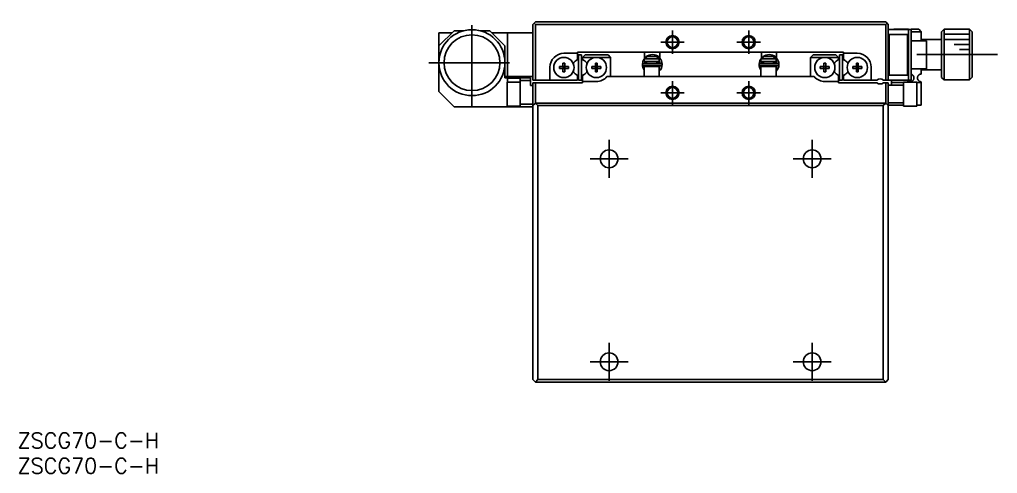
# Model space of a CAD drawing. Extents: x 0 to 388, y -8 to 269.
# Drawn here: x 0.4 to 193, y -8 to 81.4 of the extents above; entities that cross this region are included whole.
import ezdxf

# ---------------------------------------------------------------- set-up
doc = ezdxf.new("R2010")
doc.units = 0
doc.header["$LTSCALE"] = 0.5
doc.linetypes.add('CENTER', pattern=[50.8, 31.75, -6.35, 6.35, -6.35])
for name, color, linetype in [('MSM_CENTER', 1, 'CENTER'), ('MSM_CONTINUOUS', 7, 'CONTINUOUS'), ('MSM_NARROW', 5, 'CONTINUOUS'), ('MSM_PART_NUMBER', 7, 'CONTINUOUS')]:
    doc.layers.add(name, color=color, linetype=linetype)
doc.styles.get("Standard").update_dxf_attribs({"font": 'txt.shx', "height": 1, "bigfont": 'bigfont.shx'})

# ---------------------------------------------------------------- blocks, each defined once
blk = doc.blocks.new('*U2')
at = {"layer": 'MSM_PART_NUMBER'}
blk.add_text('ZSCG70-C-H', height=3, dxfattribs=at).set_placement((0, -3))
blk = doc.blocks.new('*U3')
at = {"layer": 'MSM_PART_NUMBER'}
blk.add_text('ZSCG70-C-H', height=3, dxfattribs=at).set_placement((0, -8))

msp = doc.modelspace()

# ---------------------------------------------------------------- linework, layer by layer
at = {"layer": 'MSM_CENTER'}
for p, q in [((89.5, 64.450001), (89.5, 81.449999)), ((129, 74.7), (129, 79.3)), ((144, 74.7), (144, 79.3)), ((126.7, 77), (131.3, 77)), ((141.7, 77), (146.3, 77)), ((193, 74.55), (177, 74.55)), ((81.000001, 72.95), (97.999999, 72.95)), ((129, 64.7), (129, 69.3)), ((144, 64.7), (144, 69.3)), ((126.7, 67), (131.3, 67)), ((141.7, 67), (146.3, 67)), ((116.5, 50.25), (116.5, 57.75)), ((156.5, 50.25), (156.5, 57.75)), ((112.75, 54), (120.25, 54)), ((152.75, 54), (160.25, 54)), ((116.5, 10.25), (116.5, 17.75)), ((156.5, 10.25), (156.5, 17.75)), ((112.75, 14), (120.25, 14)), ((152.75, 14), (160.25, 14))]:
    msp.add_line(p, q, dxfattribs=at)
at = {"layer": 'MSM_CONTINUOUS'}
for p, q in [((101.5, 80.5), (102, 81)), ((102, 81), (171, 81)), ((171.5, 80.5), (171, 81)), ((86, 79.25), (83, 76.25)), ((86, 79.25), (87.900004, 79.25)), ((91.099996, 79.25), (93, 79.25)), ((96, 76.25), (93, 79.25)), ((101.5, 69.5), (101.5, 80.5)), ((101.75, 80.75), (102, 80.5)), ((102, 80.5), (102, 69.5)), ((171, 80.5), (102, 80.5)), ((171, 80.5), (171.25, 80.75)), ((171, 69.5), (171, 80.5)), ((171.5, 80.5), (171.5, 69.5)), ((171.5, 79.5), (176, 79.5)), ((172.6, 79.55), (172.55, 79.5)), ((172.6, 79.55), (175.5, 79.55)), ((175.5, 79.55), (175.5, 69.5)), ((176, 79.55), (176, 69.5)), ((176, 79.55), (177.5, 79.55)), ((178, 79.05), (176, 79.05)), ((178, 79.05), (177.5, 79.55)), ((178, 79.05), (178, 77.25)), ((182.5, 79.55), (182, 79.05)), ((182, 70.05), (182, 79.05)), ((182.5, 79.55), (182.5, 69.55)), ((187, 79.55), (182.5, 79.55)), ((187, 79.55), (187, 79.533974)), ((187, 79.533974), (187.5, 79.533974)), ((187.5, 69.566026), (187.5, 79.533974)), ((187.5, 79.533974), (188, 79.032187)), ((188, 79.032187), (188, 70.067813)), ((85.55, 78.8), (83, 78.8)), ((83, 78.8), (83, 67.25)), ((101.5, 78.8), (93.45, 78.8)), ((96.5, 78.8), (96.5, 70.2)), ((171.5, 78.7), (171.7, 78.5)), ((171.7, 78.5), (171.7, 70.5)), ((175.3, 78.5), (171.7, 78.5)), ((175.3, 78.5), (175.5, 78.7)), ((175.3, 70.5), (175.3, 78.5)), ((179, 77.25), (176, 77.25)), ((182, 77.55), (178, 77.55)), ((179, 71.75), (179, 77.25)), ((96, 69.95), (96, 76.25)), ((110.3, 74.8), (107.6, 74.8)), ((110.00625, 73.374815), (110.3, 73.544412)), ((110.3, 75), (162.7, 75)), ((110.3, 73.544412), (110.3, 75)), ((110.5, 69.5), (110.5, 74.5)), ((111.1, 74.5), (110.5, 74.5)), ((111.1, 69.5), (111.1, 74.5)), ((111.3, 74), (111.8, 74.5)), ((111.3, 74), (111.3, 73.544412)), ((116.8, 74), (111.3, 74)), ((111.3, 73.544412), (111.59375, 73.374815)), ((111.8, 74.5), (116.3, 74.5)), ((116.3, 74.5), (116.8, 74)), ((116.8, 70.2), (116.8, 74)), ((123.20292, 73.323491), (123.066191, 72.633656)), ((123.17494, 73.20927), (123.170425, 73.175298)), ((123.181148, 73.24298), (123.17494, 73.20927)), ((123.189033, 73.276346), (123.181148, 73.24298)), ((123.198578, 73.309286), (123.189033, 73.276346)), ((123.20976, 73.341717), (123.198578, 73.309286)), ((123.221835, 73.371894), (123.20976, 73.341717)), ((123.225637, 73.374557), (123.221835, 73.371894)), ((123.227867, 73.375001), (123.225637, 73.374557)), ((123.235601, 73.401051), (123.226419, 73.380202)), ((123.22662, 73.380771), (123.399999, 73.333644)), ((123.232261, 73.375256), (123.227867, 73.375001)), ((123.237767, 73.374984), (123.232261, 73.375256)), ((123.244348, 73.374186), (123.237767, 73.374984)), ((123.251963, 73.372868), (123.244348, 73.374186)), ((123.26056, 73.371038), (123.251963, 73.372868)), ((123.270082, 73.368709), (123.26056, 73.371038)), ((123.280468, 73.365895), (123.270082, 73.368709)), ((123.291648, 73.362616), (123.280468, 73.365895)), ((123.30355, 73.358892), (123.291648, 73.362616)), ((123.316094, 73.354749), (123.30355, 73.358892)), ((123.329198, 73.350214), (123.316094, 73.354749)), ((123.342775, 73.345316), (123.329198, 73.350214)), ((123.356737, 73.340088), (123.342775, 73.345316)), ((123.370992, 73.334564), (123.356737, 73.340088)), ((123.385444, 73.328781), (123.370992, 73.334564)), ((123.4, 73.322777), (123.385444, 73.328781)), ((126.4, 73.7), (123.4, 73.7)), ((123.4, 73.7), (123.4, 73.2)), ((123.4, 73.2), (126.4, 73.2)), ((123.454317, 73.7), (123.983485, 74.2)), ((123.5, 75), (123.5, 73.830467)), ((123.567321, 73.181267), (123.571733, 73.195697)), ((123.571733, 73.195697), (123.573215, 73.200026)), ((123.9, 73.2), (123.9, 72.801506)), ((123.983485, 74.2), (125.816515, 74.2)), ((125.816515, 74.2), (126.345683, 73.7)), ((125.9, 72.801506), (125.9, 73.2)), ((126.4, 73.2), (126.4, 73.7)), ((126.400064, 73.304752), (126.553543, 72.801548)), ((126.439155, 73.219748), (126.439533, 73.218246)), ((126.439423, 73.218482), (126.445203, 73.203922)), ((126.445203, 73.203922), (126.450029, 73.189655)), ((126.5, 73.854129), (126.5, 75)), ((126.819172, 73.315697), (126.797982, 73.371894)), ((146.20292, 73.323491), (146.066191, 72.633656)), ((146.17494, 73.20927), (146.170425, 73.175298)), ((146.181148, 73.24298), (146.17494, 73.20927)), ((146.189033, 73.276346), (146.181148, 73.24298)), ((146.198578, 73.309286), (146.189033, 73.276346)), ((146.20976, 73.341717), (146.198578, 73.309286)), ((146.221835, 73.371894), (146.20976, 73.341717)), ((146.225637, 73.374557), (146.221835, 73.371894)), ((146.235601, 73.401051), (146.223722, 73.373946)), ((146.227845, 73.374998), (146.225637, 73.374557)), ((146.22662, 73.380771), (146.399999, 73.333644)), ((146.232234, 73.375256), (146.227845, 73.374998)), ((146.237736, 73.374986), (146.232234, 73.375256)), ((146.244315, 73.374191), (146.237736, 73.374986)), ((146.251928, 73.372875), (146.244315, 73.374191)), ((146.260524, 73.371046), (146.251928, 73.372875)), ((146.270046, 73.368718), (146.260524, 73.371046)), ((146.280433, 73.365905), (146.270046, 73.368718)), ((146.291615, 73.362626), (146.280433, 73.365905)), ((146.303519, 73.358902), (146.291615, 73.362626)), ((146.316066, 73.354758), (146.303519, 73.358902)), ((146.329174, 73.350222), (146.316066, 73.354758)), ((146.342756, 73.345323), (146.329174, 73.350222)), ((146.356722, 73.340094), (146.342756, 73.345323)), ((146.370981, 73.334568), (146.356722, 73.340094)), ((146.385439, 73.328783), (146.370981, 73.334568)), ((146.4, 73.322777), (146.385439, 73.328783)), ((149.4, 73.7), (146.4, 73.7)), ((146.4, 73.7), (146.4, 73.2)), ((146.4, 73.2), (149.4, 73.2)), ((146.454317, 73.7), (146.983485, 74.2)), ((146.5, 75), (146.5, 73.830467)), ((146.567321, 73.181267), (146.571733, 73.195697)), ((146.571733, 73.195697), (146.573215, 73.200026)), ((146.9, 73.2), (146.9, 72.801506)), ((148.816515, 74.2), (146.983485, 74.2)), ((148.816515, 74.2), (149.345683, 73.7)), ((148.9, 72.801506), (148.9, 73.2)), ((149.4, 73.2), (149.4, 73.7)), ((149.400064, 73.304752), (149.553543, 72.801548)), ((149.439155, 73.219748), (149.439533, 73.218246)), ((149.439423, 73.218482), (149.445203, 73.203922)), ((149.445203, 73.203922), (149.450029, 73.189655)), ((149.5, 73.854129), (149.5, 75)), ((149.819172, 73.315697), (149.797982, 73.371894)), ((156.2, 74), (156.7, 74.5)), ((161.7, 74), (156.2, 74)), ((156.2, 70.2), (156.2, 74)), ((156.7, 74.5), (161.2, 74.5)), ((161.2, 74.5), (161.7, 74)), ((161.7, 73.544412), (161.40625, 73.374815)), ((161.7, 74), (161.7, 73.544412)), ((161.9, 74.5), (162.5, 74.5)), ((161.9, 69.5), (161.9, 74.5)), ((162.5, 69.5), (162.5, 74.5)), ((162.7, 73.544412), (162.7, 75)), ((162.7, 74.8), (165.4, 74.8)), ((162.99375, 73.374815), (162.7, 73.544412)), ((104.85, 72.05), (104.85, 69.5)), ((106.713639, 71.82), (106.713639, 72.18)), ((106.713639, 72.18), (107.42, 72.18)), ((107.42, 71.82), (106.713639, 71.82)), ((107.42, 72.886361), (107.78, 72.886361)), ((107.42, 72.18), (107.42, 72.886361)), ((107.430372, 72.169628), (107.42, 72.18)), ((107.430372, 71.830372), (107.42, 71.82)), ((107.42, 71.113639), (107.42, 71.82)), ((107.430372, 71.830372), (107.430372, 72.169628)), ((107.430372, 72.169628), (107.769628, 72.169628)), ((107.769628, 71.830372), (107.430372, 71.830372)), ((107.769628, 72.169628), (107.78, 72.18)), ((107.769628, 72.169628), (107.769628, 71.830372)), ((107.769628, 71.830372), (107.78, 71.82)), ((107.78, 72.886361), (107.78, 72.18)), ((108.486361, 72.18), (107.78, 72.18)), ((107.78, 71.82), (107.78, 71.113639)), ((108.486361, 71.82), (107.78, 71.82)), ((108.486361, 72.18), (108.486361, 71.82)), ((113.113639, 71.82), (113.113639, 72.18)), ((113.113639, 72.18), (113.82, 72.18)), ((113.82, 71.82), (113.113639, 71.82)), ((113.82, 72.886361), (114.18, 72.886361)), ((113.82, 72.18), (113.82, 72.886361)), ((113.830372, 72.169628), (113.82, 72.18)), ((113.830372, 71.830372), (113.82, 71.82)), ((113.82, 71.113639), (113.82, 71.82)), ((113.830372, 71.830372), (113.830372, 72.169628)), ((113.830372, 72.169628), (114.169628, 72.169628)), ((114.169628, 71.830372), (113.830372, 71.830372)), ((114.169628, 72.169628), (114.18, 72.18)), ((114.169628, 72.169628), (114.169628, 71.830372)), ((114.169628, 71.830372), (114.18, 71.82)), ((114.18, 72.886361), (114.18, 72.18)), ((114.18, 72.18), (114.886361, 72.18)), ((114.18, 71.82), (114.18, 71.113639)), ((114.886361, 71.82), (114.18, 71.82)), ((114.886361, 72.18), (114.886361, 71.82)), ((123.167614, 73.141147), (123.166513, 73.106901)), ((123.166513, 73.106901), (123.167124, 73.072643)), ((123.167124, 73.072643), (123.169446, 73.038459)), ((123.170425, 73.175298), (123.167614, 73.141147)), ((123.169446, 73.038459), (123.173474, 73.00443)), ((123.173474, 73.00443), (123.179196, 72.97064)), ((123.179196, 72.97064), (123.1866, 72.937171)), ((123.1866, 72.937171), (123.195667, 72.904107)), ((123.195667, 72.904107), (123.206377, 72.871527)), ((123.206377, 72.871527), (123.218702, 72.839511)), ((123.218702, 72.839511), (123.232613, 72.808138)), ((123.232613, 72.808138), (123.236538, 72.79999)), ((126.759909, 72.801506), (123.259909, 72.801506)), ((123.259909, 72.411506), (126.759909, 72.411506)), ((126.4, 72.2), (123.4, 72.2)), ((123.4, 72.2), (123.4, 70.2)), ((123.508323, 72.199901), (123.466281, 72.411484)), ((123.556535, 73.106807), (123.557165, 73.121877)), ((123.556674, 73.091727), (123.556535, 73.106807)), ((123.557582, 73.076677), (123.556674, 73.091727)), ((123.557165, 73.121877), (123.558563, 73.136897)), ((123.559256, 73.061697), (123.557582, 73.076677)), ((123.558563, 73.136897), (123.560726, 73.151829)), ((123.561689, 73.046825), (123.559256, 73.061697)), ((123.560726, 73.151829), (123.563648, 73.166632)), ((123.564875, 73.0321), (123.561689, 73.046825)), ((123.563648, 73.166632), (123.567321, 73.181267)), ((123.568803, 73.01756), (123.564875, 73.0321)), ((123.573463, 73.003243), (123.568803, 73.01756)), ((123.578839, 72.989183), (123.573463, 73.003243)), ((123.574612, 73), (123.9, 73)), ((123.584917, 72.975418), (123.578839, 72.989183)), ((123.591679, 72.96198), (123.584917, 72.975418)), ((123.599107, 72.948903), (123.591679, 72.96198)), ((123.607179, 72.936219), (123.599107, 72.948903)), ((123.615873, 72.923957), (123.607179, 72.936219)), ((123.625168, 72.912147), (123.615873, 72.923957)), ((123.635036, 72.900817), (123.625168, 72.912147)), ((123.645454, 72.889994), (123.635036, 72.900817)), ((123.656394, 72.879701), (123.645454, 72.889994)), ((123.667828, 72.869963), (123.656394, 72.879701)), ((123.679727, 72.860801), (123.667828, 72.869963)), ((123.692062, 72.852236), (123.679727, 72.860801)), ((123.704802, 72.844288), (123.692062, 72.852236)), ((123.717916, 72.836973), (123.704802, 72.844288)), ((123.731373, 72.830309), (123.717916, 72.836973)), ((123.745139, 72.824309), (123.731373, 72.830309)), ((123.759182, 72.818987), (123.745139, 72.824309)), ((123.773468, 72.814354), (123.759182, 72.818987)), ((123.787964, 72.810422), (123.773468, 72.814354)), ((123.802636, 72.807198), (123.787964, 72.810422)), ((123.817448, 72.804689), (123.802636, 72.807198)), ((123.832366, 72.802902), (123.817448, 72.804689)), ((123.847355, 72.80184), (123.832366, 72.802902)), ((123.861589, 72.801506), (123.847355, 72.80184)), ((123.9, 72.411506), (123.9, 72.2)), ((125.9, 73), (126.4454, 73)), ((125.9, 72.2), (125.9, 72.411506)), ((126, 72.801506), (126, 73)), ((126, 72.2), (126, 72.411506)), ((126.165265, 72.80159), (126.158228, 72.801506)), ((126.180278, 72.802303), (126.165265, 72.80159)), ((126.19524, 72.803744), (126.180278, 72.802303)), ((126.210118, 72.805909), (126.19524, 72.803744)), ((126.224874, 72.808795), (126.210118, 72.805909)), ((126.239476, 72.812396), (126.224874, 72.808795)), ((126.253887, 72.816703), (126.239476, 72.812396)), ((126.268073, 72.821708), (126.253887, 72.816703)), ((126.282001, 72.827401), (126.268073, 72.821708)), ((126.295636, 72.833769), (126.282001, 72.827401)), ((126.308946, 72.840798), (126.295636, 72.833769)), ((126.321897, 72.848473), (126.308946, 72.840798)), ((126.334457, 72.856778), (126.321897, 72.848473)), ((126.346594, 72.865693), (126.334457, 72.856778)), ((126.358279, 72.875199), (126.346594, 72.865693)), ((126.369481, 72.885274), (126.358279, 72.875199)), ((126.38017, 72.895894), (126.369481, 72.885274)), ((126.39032, 72.907036), (126.38017, 72.895894)), ((126.399903, 72.918673), (126.39032, 72.907036)), ((126.408893, 72.930777), (126.399903, 72.918673)), ((126.4, 70.2), (126.4, 72.2)), ((126.44273, 72), (126.4, 72)), ((126.55322, 72.411452), (126.400087, 71.907825)), ((126.417266, 72.943318), (126.408893, 72.930777)), ((126.425, 72.956267), (126.417266, 72.943318)), ((126.432072, 72.969591), (126.425, 72.956267)), ((126.438463, 72.983257), (126.432072, 72.969591)), ((126.444155, 72.99723), (126.438463, 72.983257)), ((126.449131, 73.011474), (126.444155, 72.99723)), ((126.453378, 73.025954), (126.449131, 73.011474)), ((126.450029, 73.189655), (126.454126, 73.175158)), ((126.456883, 73.04063), (126.453378, 73.025954)), ((126.454126, 73.175158), (126.457481, 73.160468)), ((126.459636, 73.055466), (126.456883, 73.04063)), ((126.457481, 73.160468), (126.460085, 73.145621)), ((126.46163, 73.070422), (126.459636, 73.055466)), ((126.460085, 73.145621), (126.461929, 73.130658)), ((126.462858, 73.085459), (126.46163, 73.070422)), ((126.461929, 73.130658), (126.463008, 73.115617)), ((126.463318, 73.100537), (126.462858, 73.085459)), ((126.463008, 73.115617), (126.463318, 73.100537)), ((146.167614, 73.141147), (146.166513, 73.106901)), ((146.166513, 73.106901), (146.167124, 73.072643)), ((146.167124, 73.072643), (146.169446, 73.038459)), ((146.170425, 73.175298), (146.167614, 73.141147)), ((146.169446, 73.038459), (146.173474, 73.00443)), ((146.173474, 73.00443), (146.179196, 72.97064)), ((146.179196, 72.97064), (146.1866, 72.937171)), ((146.1866, 72.937171), (146.195667, 72.904107)), ((146.195667, 72.904107), (146.206377, 72.871527)), ((146.206377, 72.871527), (146.218702, 72.839511)), ((146.218702, 72.839511), (146.232613, 72.808138)), ((146.232613, 72.808138), (146.236538, 72.79999)), ((149.759909, 72.801506), (146.259909, 72.801506)), ((146.259909, 72.411506), (149.759909, 72.411506)), ((149.4, 72.2), (146.4, 72.2)), ((146.4, 72.2), (146.4, 70.2)), ((146.508323, 72.199901), (146.466281, 72.411484)), ((146.556535, 73.106807), (146.557165, 73.121877)), ((146.556674, 73.091727), (146.556535, 73.106807)), ((146.557582, 73.076677), (146.556674, 73.091727)), ((146.557165, 73.121877), (146.558563, 73.136897)), ((146.559256, 73.061697), (146.557582, 73.076677)), ((146.558563, 73.136897), (146.560726, 73.151829)), ((146.561689, 73.046825), (146.559256, 73.061697)), ((146.560726, 73.151829), (146.563648, 73.166632)), ((146.564875, 73.0321), (146.561689, 73.046825)), ((146.563648, 73.166632), (146.567321, 73.181267)), ((146.568803, 73.01756), (146.564875, 73.0321)), ((146.573463, 73.003243), (146.568803, 73.01756)), ((146.578839, 72.989183), (146.573463, 73.003243)), ((146.574612, 73), (146.9, 73)), ((146.584917, 72.975418), (146.578839, 72.989183)), ((146.591679, 72.96198), (146.584917, 72.975418)), ((146.599107, 72.948903), (146.591679, 72.96198)), ((146.607179, 72.936219), (146.599107, 72.948903)), ((146.615873, 72.923957), (146.607179, 72.936219)), ((146.625168, 72.912147), (146.615873, 72.923957)), ((146.635036, 72.900817), (146.625168, 72.912147)), ((146.645454, 72.889994), (146.635036, 72.900817)), ((146.656394, 72.879701), (146.645454, 72.889994)), ((146.667828, 72.869963), (146.656394, 72.879701)), ((146.679727, 72.860801), (146.667828, 72.869963)), ((146.692062, 72.852236), (146.679727, 72.860801)), ((146.704802, 72.844288), (146.692062, 72.852236)), ((146.717916, 72.836973), (146.704802, 72.844288)), ((146.731373, 72.830309), (146.717916, 72.836973)), ((146.745139, 72.824309), (146.731373, 72.830309)), ((146.759182, 72.818987), (146.745139, 72.824309)), ((146.773468, 72.814354), (146.759182, 72.818987)), ((146.787964, 72.810422), (146.773468, 72.814354)), ((146.802636, 72.807198), (146.787964, 72.810422)), ((146.817448, 72.804689), (146.802636, 72.807198)), ((146.832366, 72.802902), (146.817448, 72.804689)), ((146.847355, 72.80184), (146.832366, 72.802902)), ((146.861589, 72.801506), (146.847355, 72.80184)), ((146.9, 72.411506), (146.9, 72.2)), ((148.9, 73), (149.4454, 73)), ((148.9, 72.2), (148.9, 72.411506)), ((149, 72.801506), (149, 73)), ((149, 72.2), (149, 72.411506)), ((149.165265, 72.80159), (149.158228, 72.801506)), ((149.180278, 72.802303), (149.165265, 72.80159)), ((149.19524, 72.803744), (149.180278, 72.802303)), ((149.210118, 72.805909), (149.19524, 72.803744)), ((149.224874, 72.808795), (149.210118, 72.805909)), ((149.239476, 72.812396), (149.224874, 72.808795)), ((149.253887, 72.816703), (149.239476, 72.812396)), ((149.268073, 72.821708), (149.253887, 72.816703)), ((149.282001, 72.827401), (149.268073, 72.821708)), ((149.295636, 72.833769), (149.282001, 72.827401)), ((149.308946, 72.840798), (149.295636, 72.833769)), ((149.321897, 72.848473), (149.308946, 72.840798)), ((149.334457, 72.856778), (149.321897, 72.848473)), ((149.346594, 72.865693), (149.334457, 72.856778)), ((149.358279, 72.875199), (149.346594, 72.865693)), ((149.369481, 72.885274), (149.358279, 72.875199)), ((149.38017, 72.895894), (149.369481, 72.885274)), ((149.39032, 72.907036), (149.38017, 72.895894)), ((149.399903, 72.918673), (149.39032, 72.907036)), ((149.408893, 72.930777), (149.399903, 72.918673)), ((149.4, 70.2), (149.4, 72.2)), ((149.44273, 72), (149.4, 72)), ((149.55322, 72.411452), (149.400087, 71.907825)), ((149.417266, 72.943318), (149.408893, 72.930777)), ((149.425, 72.956267), (149.417266, 72.943318)), ((149.432072, 72.969591), (149.425, 72.956267)), ((149.438463, 72.983257), (149.432072, 72.969591)), ((149.444155, 72.99723), (149.438463, 72.983257)), ((149.449131, 73.011474), (149.444155, 72.99723)), ((149.453378, 73.025954), (149.449131, 73.011474)), ((149.450029, 73.189655), (149.454126, 73.175158)), ((149.456883, 73.04063), (149.453378, 73.025954)), ((149.454126, 73.175158), (149.457481, 73.160468)), ((149.459636, 73.055466), (149.456883, 73.04063)), ((149.457481, 73.160468), (149.460085, 73.145621)), ((149.46163, 73.070422), (149.459636, 73.055466)), ((149.460085, 73.145621), (149.461929, 73.130658)), ((149.462858, 73.085459), (149.46163, 73.070422)), ((149.461929, 73.130658), (149.463008, 73.115617)), ((149.463318, 73.100537), (149.462858, 73.085459)), ((149.463008, 73.115617), (149.463318, 73.100537)), ((158.113639, 71.82), (158.113639, 72.18)), ((158.113639, 72.18), (158.82, 72.18)), ((158.82, 71.82), (158.113639, 71.82)), ((158.82, 72.886361), (159.18, 72.886361)), ((158.82, 72.18), (158.82, 72.886361)), ((158.830372, 72.169628), (158.82, 72.18)), ((158.830372, 71.830372), (158.82, 71.82)), ((158.82, 71.113639), (158.82, 71.82)), ((158.830372, 71.830372), (158.830372, 72.169628)), ((158.830372, 72.169628), (159.169628, 72.169628)), ((159.169628, 71.830372), (158.830372, 71.830372)), ((159.169628, 72.169628), (159.18, 72.18)), ((159.169628, 72.169628), (159.169628, 71.830372)), ((159.169628, 71.830372), (159.18, 71.82)), ((159.18, 72.886361), (159.18, 72.18)), ((159.886361, 72.18), (159.18, 72.18)), ((159.18, 71.82), (159.18, 71.113639)), ((159.886361, 71.82), (159.18, 71.82)), ((159.886361, 72.18), (159.886361, 71.82)), ((164.513639, 71.82), (164.513639, 72.18)), ((164.513639, 72.18), (165.22, 72.18)), ((165.22, 71.82), (164.513639, 71.82)), ((165.22, 72.886361), (165.58, 72.886361)), ((165.22, 72.18), (165.22, 72.886361)), ((165.230372, 72.169628), (165.22, 72.18)), ((165.230372, 71.830372), (165.22, 71.82)), ((165.22, 71.113639), (165.22, 71.82)), ((165.230372, 71.830372), (165.230372, 72.169628)), ((165.230372, 72.169628), (165.569628, 72.169628)), ((165.569628, 71.830372), (165.230372, 71.830372)), ((165.569628, 72.169628), (165.58, 72.18)), ((165.569628, 72.169628), (165.569628, 71.830372)), ((165.569628, 71.830372), (165.58, 71.82)), ((165.58, 72.886361), (165.58, 72.18)), ((165.58, 72.18), (166.286361, 72.18)), ((165.58, 71.82), (165.58, 71.113639)), ((166.286361, 71.82), (165.58, 71.82)), ((166.286361, 72.18), (166.286361, 71.82)), ((168.15, 72.05), (168.15, 69.5)), ((176, 71.75), (179, 71.75)), ((178, 70.7), (178, 71.75)), ((178, 71.55), (182, 71.55)), ((101.5, 70.2), (96, 70.2)), ((101, 69.95), (96, 69.95)), ((96.5, 69.1), (96.5, 69.95)), ((99, 69.909736), (96.5, 69.909736)), ((99, 64.25), (99, 69.95)), ((101, 69.45), (99, 69.45)), ((101, 69.95), (101, 68.45)), ((110.3, 69.5), (101.5, 69.5)), ((107.78, 71.113639), (107.42, 71.113639)), ((110.3, 70.455588), (110.00625, 70.625185)), ((110.3, 69.5), (110.3, 70.455588)), ((110.5, 69.5), (111.1, 69.5)), ((111.59375, 70.625185), (111.3, 70.455588)), ((111.3, 70.455588), (111.3, 69)), ((114.18, 71.113639), (113.82, 71.113639)), ((156.920938, 70.2), (116.079062, 70.2)), ((159.18, 71.113639), (158.82, 71.113639)), ((161.40625, 70.625185), (161.7, 70.455588)), ((161.7, 69), (161.7, 70.455588)), ((162.5, 69.5), (161.9, 69.5)), ((162.7, 70.455588), (162.99375, 70.625185)), ((162.7, 69.5), (162.7, 70.455588)), ((169.238562, 69.5), (162.7, 69.5)), ((165.58, 71.113639), (165.22, 71.113639)), ((170.561438, 69.5), (176, 69.5)), ((171.7, 70.5), (171.5, 70.3)), ((171.7, 70.5), (175.3, 70.5)), ((172.1, 68.55), (172.1, 69.5)), ((175.230203, 69.46232), (175.200023, 69.499969)), ((175.263303, 69.426112), (175.230203, 69.46232)), ((175.298866, 69.392), (175.263303, 69.426112)), ((175.336585, 69.360296), (175.298866, 69.392)), ((175.5, 70.3), (175.3, 70.5)), ((175.376971, 69.330689), (175.336585, 69.360296)), ((176, 70.672842), (176.020993, 70.666702)), ((176.020993, 70.666702), (176.041751, 70.659969)), ((176.041751, 70.659969), (176.064731, 70.651724)), ((176.064731, 70.651724), (176.087368, 70.642762)), ((176.087368, 70.642762), (176.109619, 70.633108)), ((176.109619, 70.633108), (176.131864, 70.622581)), ((176.131864, 70.622581), (176.15367, 70.611375)), ((176.15367, 70.611375), (176.174997, 70.599521)), ((176.174997, 70.599521), (176.19395, 70.588203)), ((176.19395, 70.588203), (176.212478, 70.576388)), ((176.212478, 70.576388), (176.229901, 70.564561)), ((176.229901, 70.564561), (176.246902, 70.552311)), ((176.272023, 69.367163), (176.230084, 69.335567)), ((176.246902, 70.552311), (176.274494, 70.530822)), ((176.311056, 69.401073), (176.272023, 69.367163)), ((176.274494, 70.530822), (176.300816, 70.508286)), ((176.300816, 70.508286), (176.326205, 70.484422)), ((176.347019, 69.436899), (176.311056, 69.401073)), ((176.326205, 70.484422), (176.35021, 70.459676)), ((176.380374, 69.474957), (176.347019, 69.436899)), ((176.35021, 70.459676), (176.364044, 70.444322)), ((176.364044, 70.444322), (176.37736, 70.428702)), ((176.37736, 70.428702), (176.400463, 70.399378)), ((176.410719, 69.514656), (176.380374, 69.474957)), ((176.400463, 70.399378), (176.421811, 70.369341)), ((176.438492, 69.556517), (176.410719, 69.514656)), ((176.421811, 70.369341), (176.441381, 70.338754)), ((176.463375, 69.600093), (176.438492, 69.556517)), ((176.441381, 70.338754), (176.459469, 70.307209)), ((176.459469, 70.307209), (176.47578, 70.275297)), ((176.485526, 69.645773), (176.463375, 69.600093)), ((176.47578, 70.275297), (176.49033, 70.243163)), ((176.500861, 69.682991), (176.485526, 69.645773)), ((176.49033, 70.243163), (176.500555, 70.21781)), ((176.500555, 70.21781), (176.509742, 70.192417)), ((176.514336, 69.721473), (176.500861, 69.682991)), ((176.509742, 70.192417), (176.51884, 70.163936)), ((176.525758, 69.760855), (176.514336, 69.721473)), ((176.51884, 70.163936), (176.526697, 70.135501)), ((176.535137, 69.80143), (176.525758, 69.760855)), ((176.526697, 70.135501), (176.533345, 70.107181)), ((176.533345, 70.107181), (176.539867, 70.072871)), ((176.542269, 69.842589), (176.535137, 69.80143)), ((176.539867, 70.072871), (176.544718, 70.038855)), ((176.547163, 69.884824), (176.542269, 69.842589)), ((176.544718, 70.038855), (176.547988, 70.004899)), ((176.549666, 69.927635), (176.547163, 69.884824)), ((176.547988, 70.004899), (176.549696, 69.971364)), ((176.549696, 69.971364), (176.549666, 69.927635)), ((177.250006, 69.946889), (177.250531, 69.978211)), ((177.250677, 69.918148), (177.250006, 69.946889)), ((177.250531, 69.978211), (177.25242, 70.010193)), ((177.253659, 69.87601), (177.250677, 69.918148)), ((177.25242, 70.010193), (177.255734, 70.042559)), ((177.258891, 69.834857), (177.253659, 69.87601)), ((177.255734, 70.042559), (177.26053, 70.075238)), ((177.268993, 69.782283), (177.258891, 69.834857)), ((177.26053, 70.075238), (177.266967, 70.108621)), ((177.266967, 70.108621), (177.275053, 70.142226)), ((177.282502, 69.731606), (177.268993, 69.782283)), ((177.275053, 70.142226), (177.284845, 70.175948)), ((177.298856, 69.683735), (177.282502, 69.731606)), ((177.284845, 70.175948), (177.296527, 70.210051)), ((177.296527, 70.210051), (177.307258, 70.237416)), ((177.318068, 69.637801), (177.298856, 69.683735)), ((177.307258, 70.237416), (177.319216, 70.264695)), ((177.339712, 69.594303), (177.318068, 69.637801)), ((177.319216, 70.264695), (177.332546, 70.29206)), ((177.332546, 70.29206), (177.347172, 70.319209)), ((177.363851, 69.552741), (177.339712, 69.594303)), ((177.347172, 70.319209), (177.363335, 70.34643)), ((177.363335, 70.34643), (177.380861, 70.373281)), ((177.389624, 69.514176), (177.363851, 69.552741)), ((177.380861, 70.373281), (177.399953, 70.399937)), ((177.41759, 69.477455), (177.389624, 69.514176)), ((177.399953, 70.399937), (177.420445, 70.426042)), ((177.447451, 69.44286), (177.41759, 69.477455)), ((177.420445, 70.426042), (177.436209, 70.44461)), ((177.436209, 70.44461), (177.452704, 70.462803)), ((177.479434, 69.410083), (177.447451, 69.44286)), ((177.452704, 70.462803), (177.472113, 70.482761)), ((177.472113, 70.482761), (177.492434, 70.502155)), ((177.513133, 69.379506), (177.479434, 69.410083)), ((177.492434, 70.502155), (177.513633, 70.520918)), ((177.549037, 69.350724), (177.513133, 69.379506)), ((177.513633, 70.520918), (177.540809, 70.542995)), ((177.540809, 70.542995), (177.569242, 70.56396)), ((177.58692, 69.324005), (177.549037, 69.350724)), ((177.569242, 70.56396), (177.589151, 70.577457)), ((177.589151, 70.577457), (177.609597, 70.590378)), ((177.609597, 70.590378), (177.630548, 70.60269)), ((177.630548, 70.60269), (177.650297, 70.613481)), ((177.650297, 70.613481), (177.670442, 70.623715)), ((177.670442, 70.623715), (177.693511, 70.634517)), ((177.693511, 70.634517), (177.717034, 70.644571)), ((177.717034, 70.644571), (177.740963, 70.653846)), ((177.740963, 70.653846), (177.765785, 70.66249)), ((177.765785, 70.66249), (177.790979, 70.670284)), ((177.790979, 70.670284), (177.816488, 70.677202)), ((177.816488, 70.677202), (177.839961, 70.682726)), ((177.839961, 70.682726), (177.863642, 70.6875)), ((177.863642, 70.6875), (177.89724, 70.692926)), ((177.89724, 70.692926), (177.931104, 70.696829)), ((177.931104, 70.696829), (177.965506, 70.699206)), ((177.965506, 70.699206), (178, 70.7)), ((182, 70.05), (182.5, 69.55)), ((182.5, 69.55), (187, 69.55)), ((187, 69.566026), (187, 69.55)), ((187.5, 69.566026), (187, 69.566026)), ((188, 70.067813), (187.5, 69.566026)), ((96.4, 69.1), (96.4, 64.4)), ((99, 69.1), (96.4, 69.1)), ((101, 68.45), (101.5, 68.45)), ((101.5, 69), (111.3, 69)), ((101.5, 10.5), (101.5, 69)), ((102, 69), (102, 65)), ((111.3, 69.25), (114, 69.25)), ((161.7, 69.25), (159, 69.25)), ((169.238562, 69), (161.7, 69)), ((171.5, 69), (170.561438, 69)), ((171, 65), (171, 69)), ((171.5, 69), (171.5, 10.5)), ((174.5, 68.55), (171.5, 68.55)), ((172.1, 69.05), (174.5, 69.05)), ((174.5, 69.1), (174.5, 64.4)), ((177.1, 69.1), (174.5, 69.1)), ((175.399956, 69.315599), (175.376971, 69.330689)), ((175.435875, 69.294319), (175.399956, 69.315599)), ((175.47409, 69.274513), (175.435875, 69.294319)), ((175.500612, 69.262342), (175.47409, 69.274513)), ((175.528433, 69.250888), (175.500612, 69.262342)), ((175.557692, 69.240221), (175.528433, 69.250888)), ((175.572716, 69.235268), (175.557692, 69.240221)), ((175.588166, 69.230538), (175.572716, 69.235268)), ((175.605218, 69.225734), (175.588166, 69.230538)), ((175.622834, 69.221225), (175.605218, 69.225734)), ((175.64103, 69.217041), (175.622834, 69.221225)), ((175.654724, 69.214205), (175.64103, 69.217041)), ((175.668771, 69.21157), (175.654724, 69.214205)), ((175.683155, 69.209158), (175.668771, 69.21157)), ((175.697864, 69.206987), (175.683155, 69.209158)), ((175.710685, 69.205337), (175.697864, 69.206987)), ((175.723741, 69.203887), (175.710685, 69.205337)), ((175.736999, 69.202651), (175.723741, 69.203887)), ((175.746819, 69.201888), (175.736999, 69.202651)), ((175.756735, 69.20125), (175.746819, 69.201888)), ((175.766725, 69.200739), (175.756735, 69.20125)), ((175.776766, 69.20036), (175.766725, 69.200739)), ((175.78847, 69.200093), (175.776766, 69.20036)), ((175.800241, 69.200014), (175.78847, 69.200093)), ((175.812039, 69.200119), (175.800241, 69.200014)), ((175.823823, 69.200404), (175.812039, 69.200119)), ((175.835554, 69.200865), (175.823823, 69.200404)), ((175.847191, 69.2015), (175.835554, 69.200865)), ((175.858695, 69.202305), (175.847191, 69.2015)), ((175.870024, 69.203276), (175.858695, 69.202305)), ((175.881205, 69.204409), (175.870024, 69.203276)), ((175.892237, 69.205694), (175.881205, 69.204409)), ((175.903104, 69.207121), (175.892237, 69.205694)), ((175.913788, 69.208682), (175.903104, 69.207121)), ((175.927503, 69.210918), (175.913788, 69.208682)), ((175.940917, 69.213357), (175.927503, 69.210918)), ((175.95402, 69.215985), (175.940917, 69.213357)), ((175.976146, 69.220976), (175.95402, 69.215985)), ((175.997435, 69.22645), (175.976146, 69.220976)), ((176.017921, 69.232356), (175.997435, 69.22645)), ((176.037638, 69.238643), (176.017921, 69.232356)), ((176.062483, 69.247429), (176.037638, 69.238643)), ((176.086276, 69.256783), (176.062483, 69.247429)), ((176.109104, 69.266659), (176.086276, 69.256783)), ((176.141785, 69.282403), (176.109104, 69.266659)), ((176.172757, 69.299191), (176.141785, 69.282403)), ((176.202103, 69.316901), (176.172757, 69.299191)), ((176.230084, 69.335567), (176.202103, 69.316901)), ((177.1, 64.4), (177.1, 69.1)), ((177.1, 69.05), (178, 69.05)), ((177.627367, 69.29912), (177.58692, 69.324005)), ((177.652712, 69.285247), (177.627367, 69.29912)), ((177.679195, 69.27207), (177.652712, 69.285247)), ((177.706927, 69.259632), (177.679195, 69.27207)), ((177.728293, 69.250943), (177.706927, 69.259632)), ((177.750523, 69.242701), (177.728293, 69.250943)), ((177.773691, 69.234954), (177.750523, 69.242701)), ((177.797867, 69.227752), (177.773691, 69.234954)), ((177.814727, 69.223244), (177.797867, 69.227752)), ((177.832135, 69.219027), (177.814727, 69.223244)), ((177.850104, 69.215132), (177.832135, 69.219027)), ((177.863601, 69.212508), (177.850104, 69.215132)), ((177.877432, 69.210084), (177.863601, 69.212508)), ((177.891581, 69.207878), (177.877432, 69.210084)), ((177.906031, 69.20591), (177.891581, 69.207878)), ((177.917282, 69.20458), (177.906031, 69.20591)), ((177.928746, 69.203405), (177.917282, 69.20458)), ((177.940388, 69.202393), (177.928746, 69.203405)), ((177.95217, 69.201549), (177.940388, 69.202393)), ((177.964059, 69.200881), (177.95217, 69.201549)), ((177.976017, 69.200396), (177.964059, 69.200881)), ((177.988009, 69.2001), (177.976017, 69.200396)), ((178, 69.2), (177.988009, 69.2001)), ((178, 69.2), (178, 64.55)), ((83, 67.25), (86, 64.25)), ((86, 64.25), (101.5, 64.25)), ((96.4, 64.4), (99, 64.4)), ((96.5, 64.25), (96.5, 64.4)), ((96.5, 64.319179), (99, 64.319179)), ((99, 64.75), (101.5, 64.75)), ((102, 65), (101.5, 64.5)), ((102.5, 64.5), (102, 65)), ((102, 65), (171, 65)), ((170.5, 64.5), (102.5, 64.5)), ((102.5, 64.5), (102.5, 10.5)), ((171, 65), (170.5, 64.5)), ((170.5, 10.5), (170.5, 64.5)), ((171.5, 64.5), (171, 65)), ((171.5, 65.05), (174.5, 65.05)), ((174.5, 64.55), (171.5, 64.55)), ((174.5, 64.4), (177.1, 64.4)), ((178, 64.55), (177.1, 64.55)), ((101.5, 10.5), (102, 10)), ((102, 10), (102.5, 10.5)), ((171, 10), (102, 10)), ((102.5, 10.5), (170.5, 10.5)), ((170.5, 10.5), (171, 10)), ((171, 10), (171.5, 10.5))]:
    msp.add_line(p, q, dxfattribs=at)
for centre, radius in [((89.5, 72.95), 6.5), ((89.5, 72.95), 5.5), ((129, 77), 1.0565), ((144, 77), 1.0565), ((107.6, 72), 2), ((114, 72), 2), ((159, 72), 2), ((165.4, 72), 2), ((129, 67), 1.0565), ((144, 67), 1.0565), ((116.5, 54), 1.75), ((156.5, 54), 1.75), ((116.5, 14), 1.75), ((156.5, 14), 1.75)]:
    msp.add_circle(centre, radius, dxfattribs=at)
for centre, radius, start, end in [((107.6, 72.05), 2.75, 90, 180), ((110.8, 72), 1.5875, 120, 135), ((110.800001, 72), 1.5875, 100.89309, 120), ((110.800001, 72), 1.5875, 60.000031, 79.106984), ((110.8, 72), 1.5875, 45, 60), ((125.009768, 72.606192), 1.944084, 0.719787, 156.812363), ((148.009768, 72.606192), 1.944084, 0.719787, 156.812363), ((162.2, 72), 1.5875, 120, 135), ((162.199999, 72), 1.5875, 100.893016, 120), ((162.199999, 72), 1.5875, 60, 79.10691), ((162.2, 72), 1.5875, 45, 60), ((165.4, 72.05), 2.75, 0, 90), ((110.91481, 71.885), 1.75, 134.995594, 148.113496), ((110.800001, 72), 1.5875, 135.000026, 149.566818), ((110.68519, 71.885), 1.75, 31.886504, 45.004406), ((110.800001, 72), 1.5875, 30.433263, 45.000026), ((123.259909, 72.606506), 0.195, 90, 270), ((125.016624, 72.608416), 1.950705, 180.710984, 214.007692), ((125.013319, 72.605246), 1.940453, 315.632122, 359.301655), ((126.759909, 72.606506), 0.195, 270, 90), ((146.259909, 72.606506), 0.195, 90, 270), ((148.016624, 72.608416), 1.950705, 180.710984, 214.007692), ((148.013319, 72.605246), 1.940453, 315.632122, 359.301655), ((149.759909, 72.606506), 0.195, 270, 90), ((162.31481, 71.885), 1.75, 134.995594, 148.113496), ((162.199999, 72), 1.5875, 134.999974, 149.566737), ((162.08519, 71.885), 1.75, 31.886504, 45.004406), ((162.199999, 72), 1.5875, 30.433182, 44.999974), ((110.91481, 72.115), 1.75, 211.886504, 225.090487), ((110.800001, 72), 1.5875, 210.433182, 225.094867), ((110.8, 72), 1.5875, 225.094892, 240), ((110.800001, 72), 1.5875, 240, 259.10691), ((110.800001, 72), 1.5875, 280.893016, 300), ((110.8, 72), 1.5875, 300, 315), ((110.68519, 72.115), 1.75, 314.995594, 328.113496), ((110.800001, 72), 1.5875, 314.999974, 329.566737), ((114, 72), 2.75, 270, 319.114807), ((159, 72), 2.75, 220.885193, 270), ((162.31481, 72.115), 1.75, 211.886504, 225.004406), ((162.199999, 72), 1.5875, 210.433263, 225.000026), ((162.2, 72), 1.5875, 225, 240), ((162.199999, 72), 1.5875, 240.000031, 259.106984), ((162.199999, 72), 1.5875, 280.89309, 300), ((162.2, 72), 1.5875, 300, 315), ((162.199999, 72), 1.5875, 315.000026, 329.566818), ((162.08519, 72.115), 1.75, 314.995594, 328.113496), ((169.9, 68.75), 1, 48.590378, 131.409622), ((169.9, 69.75), 1, 228.590378, 311.409622)]:
    msp.add_arc(centre, radius, start, end, dxfattribs=at)
at = {"layer": 'MSM_NARROW'}
for p, q in [((187.5, 78.55), (182.5, 78.55)), ((187.5, 77.55), (182.5, 77.55)), ((187.5, 76.55), (184.5, 76.55)), ((187.5, 75.55), (185.5, 75.55))]:
    msp.add_line(p, q, dxfattribs=at)
for centre in [(129, 77), (144, 77), (129, 67), (144, 67)]:
    msp.add_circle(centre, 1.3, dxfattribs=at)

# ---------------------------------------------------------------- block references
at = {"layer": 'MSM_CONTINUOUS'}
for name in ['*U2', '*U3']:
    msp.add_blockref(name, (0, 0), dxfattribs=at)

doc.saveas('drawing.dxf')
